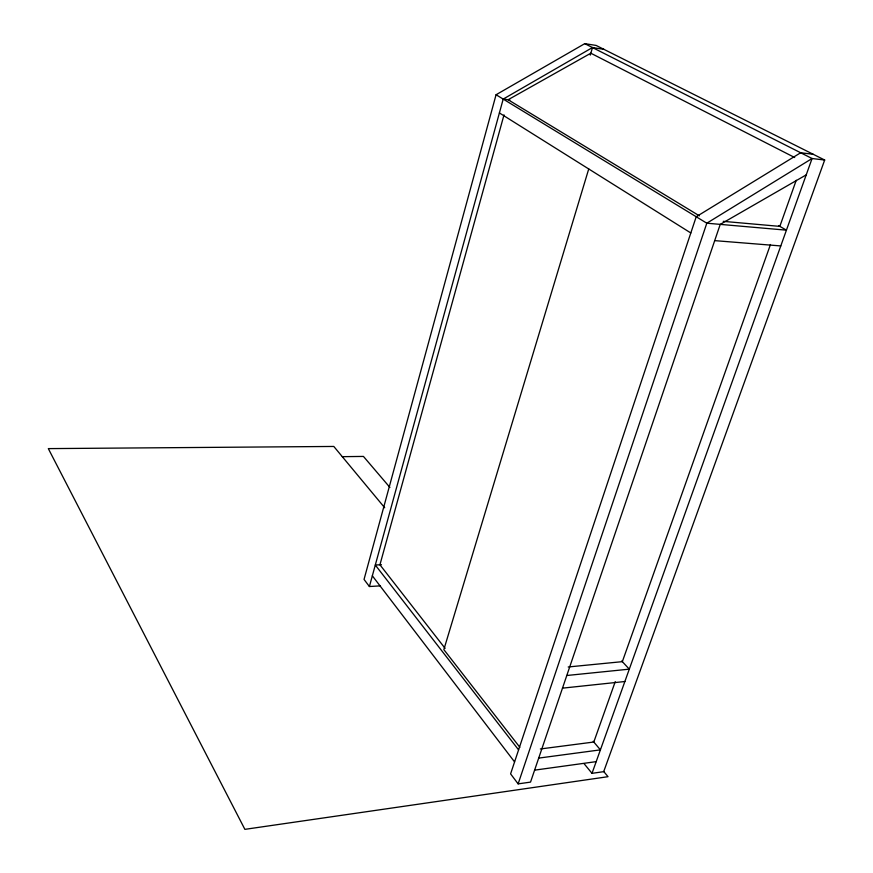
<?xml version="1.0" encoding="UTF-8"?>
<svg xmlns="http://www.w3.org/2000/svg" width="873" height="873" viewBox="0 0 873 873"><rect width="100%" height="100%" fill="white"/><g stroke="black" fill="none" stroke-linecap="round" stroke-linejoin="round"><path stroke-width="1.31" d="M584.102 763.7L592.003 773.336L603.68 771.667L824.679 160.032L596.117 45.429L584.768 43.65L496.071 94.742L364.041 579.421L369.399 586.525L380.464 585.859M369.399 586.525L503.197 99.085L592.483 47.546L603.887 49.325M504.016 114.865L379.93 564.787L445.099 648.355M590.268 55.097L592.483 47.546M588.74 168.936L443.844 649.61L519.871 747.353M806.226 174.873L720.225 224.383L530.533 782.11L518.136 783.878L706.814 223.204L812.076 158.515L824.679 160.032M615.236 681.671L593.804 742.028L540.354 748.969M770.477 244.495L622.34 661.658L568.203 666.972M796.231 180.285L779.829 226.38L723.237 221.349M592.003 773.336L812.076 158.515L584.768 43.65M534.592 770.15L596.194 761.638M538.696 758.102L600.406 749.863L593.193 741.297M562.485 688.153L624.872 681.518M566.795 675.495L629.302 669.155L621.696 660.959M381.468 564.7L375.303 565.027L518.584 749.874M342.281 456.666L363.441 456.426L389.904 487.429M714.703 240.632L780.789 245.935M813.232 154.292L800.683 152.753L696.218 216.744L510.596 773.871L518.136 783.878M503.197 99.085L509.854 99.948M794.692 157.533L590.825 53.209L508.119 99.729L699.393 215.838M778.76 225.758L786.431 230.166L706.814 223.204L496.071 94.742M499.4 112.944L690.816 232.971M384.709 507.759L333.802 446.452L48.321 448.613L244.887 829.35L608.023 776.686L603.669 771.448M372.345 575.809L514.579 761.911"/></g></svg>
